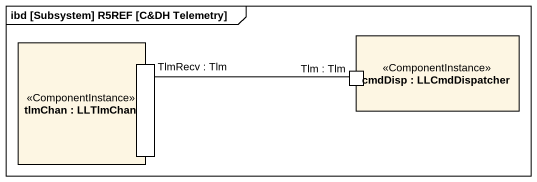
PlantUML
@startuml
mainframe ibd [Subsystem] R5REF [C&DH Telemetry]
rectangle "tlmChan : LLTlmChan" as tlmChan <<ComponentInstance>> {
  port "TlmRecv : Tlm" as TlmRecv_Tlm
}
rectangle "cmdDisp : LLCmdDispatcher" as cmdDisp <<ComponentInstance>> {
  port "Tlm : Tlm" as Tlm_Tlm
}
TlmRecv_Tlm -right- Tlm_Tlm
@enduml
